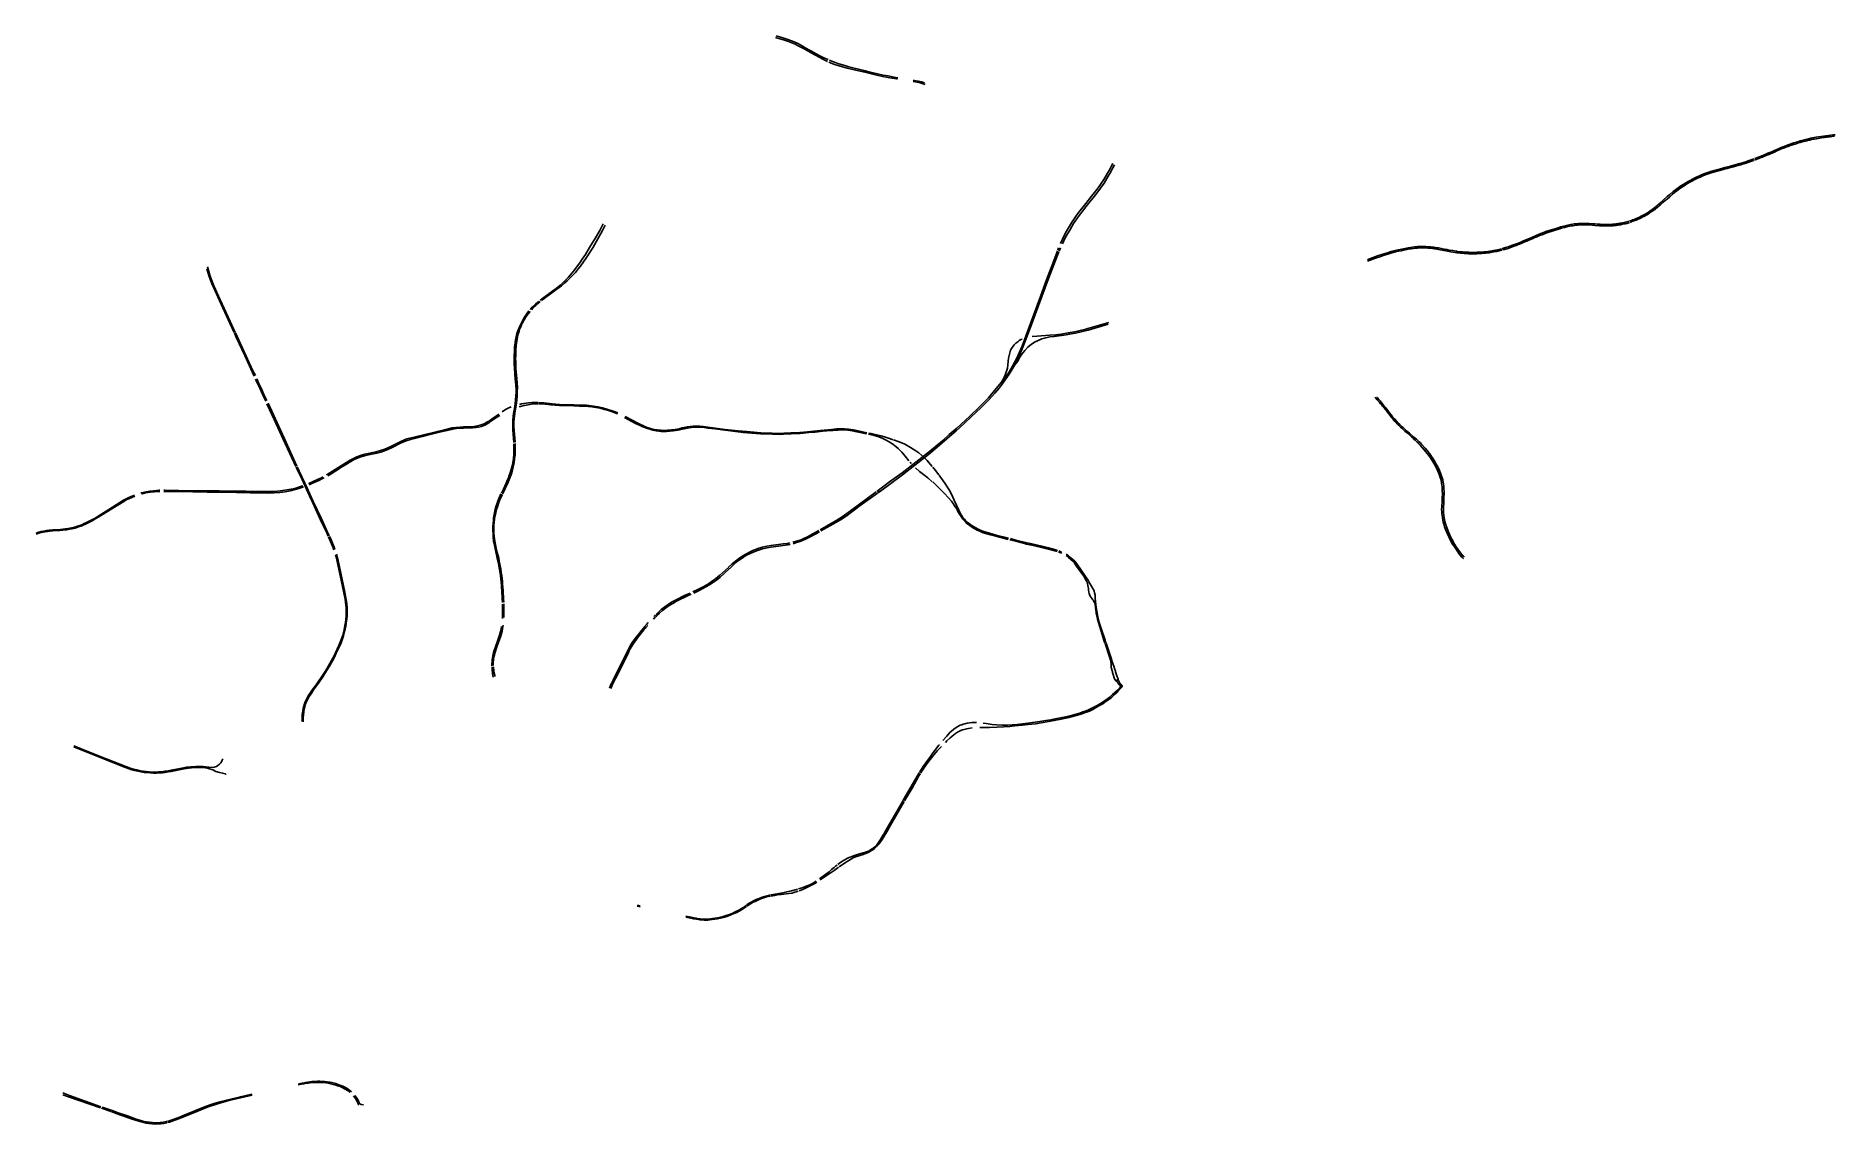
# Model space of a CAD drawing. Header units: inches. Extents: x 25491018 to 25513943, y 6672157 to 6686023.
import ezdxf

# ---------------------------------------------------------------- set-up
doc = ezdxf.new("R2010")
doc.units = ezdxf.units.IN
doc.header["$MEASUREMENT"] = 0

msp = doc.modelspace()

# ---------------------------------------------------------------- linework, layer by layer
for points in [[(25501104, 6685697), (25501078, 6685709), (25501052, 6685721), (25500894, 6685809), (25500805, 6685859), (25500764, 6685881), (25500723, 6685903), (25500692, 6685918), (25500651, 6685936), (25500607, 6685953), (25500545, 6685975), (25500498, 6685988), (25500440, 6686004)], [(25501113, 6685721), (25501066, 6685741), (25501000, 6685774), (25500893, 6685832), (25500811, 6685878), (25500780, 6685895), (25500726, 6685925), (25500680, 6685946), (25500600, 6685977), (25500534, 6686000), (25500450, 6686023)], [(25501995, 6685474), (25501989, 6685475), (25501898, 6685490), (25501803, 6685508), (25501733, 6685523), (25501595, 6685557), (25501465, 6685586), (25501356, 6685613), (25501295, 6685629), (25501251, 6685642), (25501194, 6685661), (25501142, 6685680), (25501120, 6685690)], [(25502000, 6685489), (25501971, 6685494), (25501876, 6685513), (25501812, 6685524), (25501742, 6685539), (25501647, 6685562), (25501568, 6685582), (25501376, 6685631), (25501326, 6685645), (25501280, 6685658), (25501237, 6685673), (25501192, 6685689), (25501145, 6685707), (25501130, 6685713)], [(25502341, 6685425), (25502300, 6685437), (25502262, 6685446), (25502224, 6685453), (25502195, 6685458)], [(25502347, 6685405), (25502272, 6685428), (25502248, 6685433), (25502220, 6685438), (25502196, 6685442)], [(25513937, 6684746), (25513918, 6684744), (25513902, 6684742), (25513881, 6684739), (25513862, 6684737), (25513844, 6684735), (25513825, 6684732), (25513807, 6684730), (25513793, 6684728), (25513772, 6684725), (25513749, 6684721), (25513729, 6684718), (25513706, 6684714), (25513682, 6684709), (25513666, 6684706), (25513644, 6684702), (25513624, 6684697), (25513604, 6684693), (25513584, 6684688), (25513566, 6684683), (25513545, 6684678), (25513523, 6684672), (25513511, 6684669), (25513497, 6684665), (25513479, 6684659), (25513456, 6684653), (25513435, 6684646), (25513416, 6684640), (25513400, 6684635), (25513373, 6684626), (25513354, 6684619), (25513345, 6684616), (25513326, 6684609), (25513301, 6684599), (25513281, 6684591), (25513261, 6684583), (25513238, 6684574), (25513221, 6684566), (25513203, 6684559), (25513170, 6684544), (25513150, 6684535), (25513121, 6684522), (25513099, 6684513), (25513074, 6684502), (25513046, 6684491), (25513017, 6684478), (25512991, 6684468), (25512973, 6684460), (25512958, 6684455), (25512917, 6684439)], [(25513943, 6684765), (25513917, 6684762), (25513891, 6684759), (25513861, 6684755), (25513826, 6684751), (25513800, 6684748), (25513765, 6684742), (25513732, 6684737), (25513704, 6684732), (25513678, 6684727), (25513637, 6684719), (25513607, 6684712), (25513572, 6684704), (25513540, 6684696), (25513501, 6684685), (25513483, 6684680), (25513451, 6684670), (25513419, 6684660), (25513392, 6684651), (25513371, 6684644), (25513347, 6684636), (25513325, 6684628), (25513305, 6684620), (25513283, 6684611), (25513256, 6684600), (25513231, 6684590), (25513211, 6684582), (25513170, 6684564), (25513136, 6684548), (25513089, 6684528), (25513051, 6684512), (25513000, 6684491), (25512967, 6684478), (25512920, 6684460)], [(25504741, 6684397), (25504721, 6684360), (25504693, 6684309), (25504673, 6684273), (25504651, 6684237), (25504625, 6684195), (25504583, 6684132), (25504541, 6684072), (25504506, 6684027), (25504468, 6683980), (25504396, 6683889), (25504308, 6683776), (25504273, 6683729), (25504240, 6683681), (25504214, 6683641), (25504187, 6683597), (25504150, 6683535), (25504122, 6683482), (25504097, 6683433), (25504073, 6683379)], [(25512911, 6684457), (25512838, 6684431), (25512806, 6684420), (25512765, 6684407), (25512729, 6684396), (25512685, 6684383), (25512611, 6684364), (25512539, 6684345), (25512499, 6684335), (25512436, 6684318), (25512401, 6684308), (25512359, 6684295), (25512324, 6684283), (25512285, 6684269), (25512252, 6684256), (25512223, 6684244), (25512185, 6684227), (25512156, 6684213), (25512127, 6684198), (25512098, 6684183), (25512071, 6684167), (25512040, 6684150), (25512015, 6684134), (25511980, 6684112), (25511943, 6684086), (25511910, 6684062), (25511882, 6684041), (25511839, 6684002), (25511806, 6683975), (25511755, 6683930), (25511729, 6683906), (25511700, 6683881), (25511677, 6683861), (25511667, 6683854), (25511658, 6683848), (25511651, 6683843), (25511629, 6683824), (25511583, 6683791)], [(25512908, 6684436), (25512880, 6684426), (25512856, 6684418), (25512833, 6684410), (25512812, 6684404), (25512794, 6684398), (25512780, 6684393), (25512762, 6684388), (25512742, 6684382), (25512708, 6684372), (25512687, 6684366), (25512664, 6684359), (25512649, 6684355), (25512632, 6684351), (25512614, 6684346), (25512595, 6684341), (25512567, 6684334), (25512544, 6684328), (25512531, 6684325), (25512475, 6684310), (25512452, 6684304), (25512398, 6684288), (25512364, 6684278), (25512328, 6684265), (25512302, 6684256), (25512280, 6684248), (25512258, 6684239), (25512240, 6684231), (25512216, 6684221), (25512198, 6684213), (25512173, 6684201), (25512155, 6684192), (25512126, 6684177), (25512108, 6684167), (25512086, 6684155), (25512064, 6684143), (25512054, 6684137), (25512036, 6684125), (25512021, 6684115), (25511980, 6684088), (25511963, 6684076), (25511945, 6684063), (25511928, 6684051), (25511896, 6684026), (25511868, 6684002), (25511837, 6683974), (25511805, 6683945), (25511791, 6683934), (25511779, 6683926), (25511749, 6683899), (25511726, 6683879), (25511713, 6683868), (25511701, 6683858), (25511688, 6683847), (25511677, 6683838), (25511656, 6683821), (25511650, 6683816), (25511623, 6683796), (25511602, 6683781), (25511587, 6683772)], [(25504763, 6684380), (25504742, 6684341), (25504702, 6684269), (25504681, 6684235), (25504631, 6684146), (25504536, 6684019), (25504398, 6683846), (25504353, 6683790), (25504327, 6683756), (25504290, 6683706), (25504259, 6683662), (25504240, 6683632), (25504216, 6683593), (25504191, 6683550), (25504163, 6683502), (25504129, 6683440), (25504098, 6683374)], [(25511583, 6683791), (25511566, 6683779), (25511553, 6683771), (25511533, 6683758), (25511517, 6683749), (25511491, 6683735), (25511472, 6683725), (25511451, 6683715), (25511424, 6683703), (25511402, 6683693), (25511382, 6683685), (25511364, 6683678), (25511349, 6683673), (25511326, 6683666)], [(25511587, 6683772), (25511577, 6683765), (25511559, 6683753), (25511552, 6683748), (25511538, 6683740), (25511523, 6683731), (25511507, 6683723), (25511495, 6683716), (25511481, 6683709), (25511466, 6683702), (25511449, 6683694), (25511434, 6683687), (25511411, 6683677), (25511392, 6683670), (25511381, 6683665), (25511356, 6683657), (25511331, 6683647)], [(25498246, 6683628), (25498201, 6683545), (25498146, 6683449), (25498073, 6683326), (25498019, 6683240), (25497979, 6683178), (25497947, 6683132), (25497907, 6683077), (25497870, 6683029), (25497802, 6682951), (25497760, 6682906), (25497733, 6682879), (25497695, 6682845), (25497646, 6682805), (25497604, 6682773), (25497456, 6682666), (25497441, 6682655)], [(25498271, 6683610), (25498239, 6683544), (25498157, 6683400), (25498112, 6683324), (25498032, 6683199), (25497995, 6683143), (25497957, 6683091), (25497932, 6683058), (25497894, 6683010), (25497828, 6682943), (25497786, 6682903), (25497755, 6682875), (25497714, 6682840), (25497655, 6682795), (25497609, 6682761), (25497475, 6682664), (25497460, 6682652)], [(25511323, 6683644), (25511304, 6683637), (25511291, 6683633), (25511275, 6683630), (25511260, 6683627), (25511239, 6683623), (25511224, 6683620), (25511209, 6683618), (25511189, 6683614), (25511174, 6683612), (25511160, 6683610), (25511149, 6683608), (25511136, 6683607), (25511116, 6683605), (25511095, 6683603), (25511079, 6683603), (25511062, 6683602), (25511046, 6683602), (25511031, 6683602), (25511018, 6683602), (25511003, 6683602), (25510988, 6683603), (25510970, 6683603), (25510955, 6683604), (25510943, 6683605), (25510881, 6683609), (25510849, 6683611), (25510816, 6683614), (25510797, 6683614), (25510774, 6683616), (25510758, 6683616), (25510745, 6683616), (25510727, 6683616), (25510713, 6683616), (25510695, 6683615), (25510681, 6683614), (25510663, 6683613), (25510642, 6683610), (25510622, 6683608), (25510600, 6683605), (25510581, 6683602), (25510562, 6683599), (25510540, 6683594), (25510525, 6683591), (25510496, 6683584), (25510459, 6683574), (25510435, 6683567), (25510407, 6683558), (25510377, 6683549), (25510351, 6683540), (25510327, 6683532), (25510295, 6683522), (25510271, 6683513), (25510249, 6683505), (25510210, 6683490), (25510179, 6683478), (25510144, 6683464), (25510118, 6683453), (25510092, 6683442), (25510063, 6683430), (25510042, 6683421), (25510015, 6683409), (25510001, 6683403), (25509971, 6683390), (25509952, 6683382), (25509924, 6683370), (25509899, 6683360), (25509883, 6683354), (25509864, 6683347), (25509830, 6683334), (25509820, 6683331), (25509798, 6683323), (25509787, 6683319), (25509776, 6683316), (25509730, 6683303), (25509706, 6683296)], [(25511317, 6683663), (25511307, 6683660), (25511291, 6683655), (25511273, 6683651), (25511255, 6683646), (25511236, 6683642), (25511218, 6683638), (25511205, 6683636), (25511193, 6683634), (25511178, 6683631), (25511163, 6683629), (25511148, 6683627), (25511134, 6683626), (25511120, 6683625), (25511106, 6683623), (25511092, 6683622), (25511078, 6683622), (25511063, 6683621), (25511052, 6683621), (25511039, 6683620), (25511018, 6683620), (25511003, 6683621), (25510981, 6683621), (25510951, 6683623), (25510933, 6683624), (25510914, 6683625), (25510881, 6683628), (25510858, 6683630), (25510811, 6683633), (25510792, 6683634), (25510751, 6683634), (25510731, 6683634), (25510694, 6683633), (25510675, 6683632), (25510634, 6683628), (25510619, 6683627), (25510604, 6683625), (25510571, 6683619), (25510539, 6683613), (25510521, 6683609), (25510489, 6683601), (25510467, 6683595), (25510443, 6683589), (25510426, 6683583), (25510375, 6683567), (25510331, 6683553), (25510300, 6683543), (25510260, 6683529), (25510239, 6683522), (25510194, 6683505), (25510135, 6683482), (25510078, 6683456), (25510018, 6683430), (25509965, 6683408), (25509929, 6683393), (25509897, 6683379), (25509835, 6683355), (25509822, 6683351)], [(25504034, 6683285), (25504030, 6683273), (25503987, 6683158), (25503897, 6682915), (25503818, 6682704), (25503660, 6682279), (25503584, 6682071), (25503547, 6681985), (25503519, 6681925), (25503485, 6681860), (25503439, 6681776), (25503413, 6681733), (25503362, 6681658), (25503322, 6681611)], [(25504053, 6683271), (25504004, 6683155), (25503921, 6682933), (25503837, 6682703), (25503680, 6682279), (25503595, 6682057), (25503563, 6681983), (25503538, 6681929), (25503491, 6681831)], [(25504049, 6683324), (25504038, 6683295)], [(25504073, 6683321), (25504057, 6683281)], [(25507984, 6683170), (25508009, 6683181), (25508056, 6683199), (25508102, 6683216), (25508182, 6683243), (25508209, 6683252), (25508252, 6683265), (25508287, 6683275), (25508357, 6683293), (25508445, 6683312), (25508505, 6683323), (25508557, 6683331), (25508583, 6683334), (25508623, 6683338), (25508654, 6683340), (25508675, 6683341), (25508693, 6683341), (25508727, 6683340), (25508767, 6683337), (25508780, 6683336), (25508793, 6683335), (25508809, 6683333), (25508832, 6683330), (25508850, 6683328), (25508869, 6683324), (25508889, 6683321), (25508925, 6683315), (25508963, 6683308), (25508998, 6683301), (25509027, 6683295), (25509075, 6683287), (25509121, 6683280), (25509134, 6683278), (25509179, 6683273), (25509198, 6683271), (25509223, 6683269), (25509275, 6683266), (25509316, 6683265), (25509363, 6683265), (25509381, 6683266), (25509413, 6683267), (25509433, 6683269), (25509469, 6683272), (25509488, 6683274), (25509521, 6683278), (25509543, 6683281), (25509576, 6683286), (25509592, 6683289), (25509617, 6683294), (25509643, 6683299), (25509695, 6683311)], [(25509699, 6683294), (25509678, 6683289), (25509663, 6683285), (25509647, 6683282), (25509632, 6683278), (25509615, 6683275), (25509576, 6683268), (25509549, 6683263), (25509536, 6683261), (25509515, 6683259), (25509494, 6683256), (25509480, 6683254), (25509442, 6683252), (25509421, 6683250), (25509405, 6683249), (25509380, 6683248), (25509348, 6683247), (25509318, 6683247), (25509295, 6683247), (25509274, 6683248), (25509244, 6683249), (25509217, 6683251), (25509191, 6683253), (25509168, 6683255), (25509122, 6683261), (25509102, 6683264), (25509075, 6683268), (25509046, 6683272), (25509007, 6683279), (25508938, 6683293), (25508913, 6683298), (25508868, 6683307), (25508852, 6683310), (25508838, 6683312), (25508815, 6683315), (25508779, 6683319), (25508754, 6683320), (25508734, 6683321), (25508714, 6683322), (25508696, 6683322), (25508669, 6683322), (25508653, 6683322), (25508641, 6683321), (25508623, 6683320), (25508595, 6683318), (25508573, 6683315), (25508547, 6683312), (25508525, 6683309), (25508502, 6683305), (25508483, 6683301), (25508464, 6683298), (25508444, 6683293), (25508415, 6683286), (25508380, 6683279), (25508343, 6683270), (25508312, 6683262), (25508295, 6683258), (25508244, 6683243), (25508198, 6683230), (25508166, 6683218), (25508141, 6683210), (25508086, 6683191), (25507987, 6683152)], [(25509701, 6683313), (25509706, 6683314), (25509731, 6683321), (25509745, 6683326), (25509778, 6683336), (25509790, 6683341), (25509822, 6683351)], [(25493195, 6683056), (25493220, 6682971), (25493241, 6682912), (25493259, 6682867), (25493355, 6682653), (25493489, 6682364), (25493543, 6682243)], [(25493204, 6683079), (25493219, 6683023), (25493234, 6682974), (25493253, 6682916), (25493284, 6682840), (25493366, 6682659), (25493492, 6682383), (25493557, 6682244)], [(25497424, 6682641), (25497411, 6682630), (25497385, 6682607), (25497345, 6682569), (25497317, 6682538)], [(25497444, 6682639), (25497410, 6682611), (25497386, 6682590), (25497370, 6682575), (25497351, 6682555), (25497331, 6682531)], [(25497300, 6682518), (25497278, 6682490), (25497260, 6682465), (25497244, 6682441), (25497225, 6682410), (25497203, 6682368), (25497187, 6682334), (25497175, 6682303), (25497159, 6682264), (25497147, 6682230), (25497136, 6682187), (25497128, 6682151), (25497122, 6682111), (25497117, 6682061), (25497114, 6682002), (25497112, 6681953), (25497111, 6681914), (25497112, 6681886), (25497112, 6681844), (25497116, 6681788)], [(25497315, 6682513), (25497292, 6682486), (25497274, 6682461), (25497256, 6682434), (25497239, 6682404), (25497224, 6682378), (25497211, 6682354), (25497195, 6682317), (25497185, 6682293), (25497174, 6682263), (25497163, 6682223), (25497155, 6682189), (25497149, 6682154), (25497141, 6682111), (25497138, 6682071), (25497134, 6682031), (25497132, 6681994), (25497131, 6681952), (25497129, 6681914), (25497131, 6681868), (25497132, 6681825), (25497133, 6681798), (25497134, 6681784)], [(25504682, 6682349), (25504425, 6682274), (25504353, 6682256), (25504265, 6682236), (25504208, 6682225), (25504144, 6682214), (25503994, 6682195), (25503938, 6682187), (25503885, 6682177), (25503837, 6682163), (25503788, 6682144), (25503744, 6682121), (25503700, 6682091), (25503681, 6682077), (25503658, 6682057), (25503617, 6682015), (25503598, 6681989), (25503574, 6681957), (25503557, 6681929), (25503528, 6681877), (25503491, 6681831)], [(25504688, 6682370), (25504423, 6682293), (25504385, 6682284), (25504341, 6682273), (25504291, 6682261), (25504250, 6682252), (25504173, 6682239), (25504081, 6682224), (25504014, 6682215), (25503932, 6682209), (25503776, 6682198), (25503713, 6682192)], [(25493546, 6682237), (25493569, 6682185), (25493680, 6681950), (25493778, 6681736), (25493797, 6681689)], [(25493559, 6682238), (25493581, 6682192), (25493692, 6681949), (25493783, 6681754), (25493813, 6681694)], [(25503583, 6682161), (25503567, 6682153), (25503546, 6682140), (25503528, 6682127), (25503503, 6682107), (25503483, 6682086), (25503457, 6682052), (25503438, 6682017), (25503426, 6681983), (25503418, 6681953), (25503411, 6681915), (25503402, 6681832), (25503396, 6681791), (25503386, 6681750), (25503374, 6681715), (25503354, 6681671), (25503322, 6681611)], [(25493816, 6681650), (25493850, 6681576), (25493855, 6681567), (25493864, 6681548), (25493869, 6681536), (25493921, 6681421), (25493945, 6681371)], [(25493831, 6681654), (25493868, 6681572), (25493886, 6681534), (25493936, 6681426), (25493959, 6681377)], [(25497116, 6681784), (25497120, 6681718), (25497126, 6681647), (25497129, 6681625), (25497134, 6681564), (25497137, 6681523), (25497138, 6681490), (25497134, 6681433), (25497130, 6681388), (25497123, 6681334), (25497114, 6681274), (25497104, 6681213), (25497096, 6681129), (25497093, 6681053), (25497095, 6681010), (25497099, 6680946), (25497107, 6680843)], [(25497134, 6681780), (25497145, 6681657), (25497149, 6681599), (25497152, 6681542), (25497151, 6681496), (25497148, 6681428), (25497145, 6681389), (25497139, 6681342), (25497123, 6681245), (25497118, 6681212), (25497111, 6681143), (25497108, 6681102), (25497108, 6681048), (25497112, 6680993), (25497116, 6680945), (25497122, 6680846)], [(25503491, 6681831), (25503421, 6681713), (25503370, 6681640), (25503331, 6681584), (25503291, 6681533), (25503238, 6681473), (25503163, 6681390), (25503064, 6681290), (25502930, 6681163), (25502784, 6681027), (25502743, 6680992), (25502597, 6680863), (25502413, 6680708), (25502058, 6680432), (25501778, 6680224), (25501744, 6680200)], [(25503322, 6681611), (25503274, 6681556), (25503154, 6681413), (25503047, 6681302), (25502912, 6681172), (25502751, 6681026), (25502656, 6680943), (25502574, 6680869), (25502404, 6680727), (25502055, 6680455), (25501896, 6680339), (25501731, 6680218)], [(25508092, 6681407), (25508081, 6681418)], [(25508111, 6681412), (25508102, 6681422)], [(25493960, 6681337), (25494027, 6681192), (25494168, 6680884), (25494330, 6680536)], [(25493975, 6681343), (25494044, 6681193), (25494184, 6680889), (25494343, 6680542)], [(25496928, 6681186), (25496901, 6681171), (25496850, 6681137), (25496813, 6681112), (25496775, 6681086), (25496738, 6681065), (25496696, 6681048), (25496656, 6681037), (25496625, 6681032), (25496579, 6681028), (25496465, 6681027), (25496412, 6681025), (25496376, 6681022), (25496331, 6681013), (25496256, 6680996), (25496177, 6680977), (25495841, 6680893), (25495792, 6680881), (25495749, 6680866), (25495713, 6680854), (25495663, 6680833), (25495555, 6680779), (25495502, 6680755), (25495458, 6680736), (25495411, 6680720), (25495363, 6680706), (25495255, 6680683), (25495203, 6680672), (25495159, 6680660), (25495115, 6680643), (25495071, 6680624), (25495031, 6680601), (25494955, 6680555), (25494883, 6680509)], [(25496917, 6681203), (25496883, 6681178), (25496834, 6681146), (25496796, 6681119), (25496765, 6681101), (25496728, 6681081), (25496680, 6681063), (25496643, 6681053), (25496602, 6681048), (25496467, 6681041), (25496422, 6681039), (25496370, 6681035), (25496322, 6681028), (25496222, 6681003), (25495837, 6680909), (25495745, 6680887), (25495722, 6680879), (25495658, 6680852), (25495550, 6680797), (25495493, 6680771), (25495451, 6680754), (25495410, 6680740), (25495354, 6680724), (25495209, 6680693), (25495166, 6680681), (25495108, 6680659), (25495065, 6680640), (25495022, 6680616), (25494932, 6680562)], [(25497073, 6681297), (25497045, 6681286), (25497001, 6681263), (25496957, 6681234)], [(25497420, 6681334), (25497406, 6681335), (25497353, 6681333), (25497310, 6681327), (25497240, 6681315), (25497174, 6681298)], [(25497414, 6681350), (25497376, 6681350), (25497339, 6681351), (25497294, 6681347), (25497205, 6681333), (25497178, 6681328)], [(25497872, 6681322), (25497691, 6681325), (25497597, 6681333), (25497489, 6681346), (25497461, 6681349), (25497422, 6681350)], [(25497872, 6681308), (25497689, 6681312), (25497579, 6681322), (25497505, 6681329), (25497450, 6681334), (25497428, 6681334)], [(25498434, 6681219), (25498385, 6681239), (25498293, 6681269), (25498235, 6681285), (25498178, 6681297), (25498094, 6681309), (25498033, 6681316), (25497872, 6681322)], [(25498428, 6681206), (25498414, 6681212), (25498365, 6681232), (25498314, 6681249), (25498263, 6681264), (25498206, 6681278), (25498154, 6681288), (25498100, 6681296), (25498053, 6681300), (25497945, 6681306), (25497872, 6681308)], [(25508109, 6681387), (25508092, 6681407)], [(25508708, 6680750), (25508658, 6680808), (25508640, 6680827), (25508631, 6680836), (25508620, 6680846), (25508591, 6680874), (25508581, 6680882), (25508577, 6680886), (25508568, 6680896), (25508546, 6680916), (25508528, 6680932), (25508506, 6680951), (25508489, 6680965), (25508477, 6680975), (25508463, 6680987), (25508450, 6680998), (25508435, 6681011), (25508421, 6681024), (25508408, 6681037), (25508400, 6681044), (25508385, 6681060), (25508370, 6681075), (25508357, 6681088), (25508331, 6681116), (25508318, 6681131), (25508303, 6681148), (25508288, 6681164), (25508274, 6681185), (25508252, 6681213), (25508241, 6681228), (25508228, 6681245), (25508213, 6681264), (25508193, 6681289), (25508178, 6681307), (25508168, 6681319), (25508153, 6681335), (25508143, 6681346), (25508109, 6681387)], [(25508129, 6681391), (25508111, 6681412)], [(25508721, 6680770), (25508674, 6680821), (25508659, 6680837), (25508645, 6680851), (25508633, 6680863), (25508608, 6680886), (25508578, 6680912), (25508522, 6680960), (25508498, 6680979), (25508455, 6681018), (25508440, 6681032), (25508427, 6681044), (25508414, 6681055), (25508397, 6681071), (25508374, 6681094), (25508354, 6681115), (25508330, 6681142), (25508306, 6681170), (25508285, 6681195), (25508263, 6681225), (25508245, 6681248), (25508226, 6681272), (25508209, 6681294), (25508198, 6681307), (25508167, 6681345), (25508145, 6681372), (25508129, 6681391)], [(25501602, 6680954), (25501478, 6680980), (25501418, 6680991), (25501363, 6680999), (25501320, 6681002), (25501238, 6681001), (25501173, 6680997), (25501148, 6680995), (25501043, 6680986), (25500949, 6680976), (25500868, 6680968), (25500755, 6680958), (25500642, 6680952), (25500542, 6680947), (25500489, 6680946), (25500403, 6680947), (25500252, 6680953), (25500140, 6680960), (25500028, 6680970), (25499967, 6680977), (25499799, 6680998), (25499667, 6681015), (25499580, 6681026), (25499532, 6681032), (25499475, 6681036), (25499449, 6681037), (25499404, 6681036), (25499372, 6681034), (25499340, 6681029), (25499299, 6681021), (25499235, 6681007), (25499200, 6681000), (25499139, 6680991), (25499096, 6680985), (25499053, 6680983), (25498984, 6680984), (25498920, 6680992), (25498880, 6681000), (25498839, 6681011), (25498796, 6681025), (25498753, 6681042), (25498708, 6681062), (25498659, 6681086), (25498519, 6681162)], [(25501605, 6680967), (25501494, 6680991), (25501435, 6681003), (25501371, 6681013), (25501322, 6681015), (25501273, 6681016), (25501220, 6681015), (25501154, 6681010), (25501014, 6680996), (25500928, 6680986), (25500891, 6680983), (25500848, 6680979), (25500753, 6680971), (25500637, 6680964), (25500547, 6680960), (25500496, 6680959), (25500401, 6680960), (25500254, 6680966), (25500075, 6680981), (25499967, 6680989), (25499797, 6681010), (25499581, 6681039), (25499518, 6681047), (25499477, 6681050), (25499431, 6681051), (25499393, 6681050), (25499356, 6681047), (25499316, 6681042), (25499279, 6681034), (25499251, 6681028), (25499212, 6681018), (25499162, 6681008), (25499115, 6681002), (25499067, 6680998), (25499025, 6680996), (25498985, 6680998), (25498933, 6681003), (25498891, 6681010), (25498847, 6681021), (25498808, 6681034), (25498766, 6681049), (25498694, 6681084), (25498526, 6681175)], [(25501938, 6680878), (25501908, 6680889), (25501829, 6680914), (25501785, 6680926), (25501659, 6680956), (25501630, 6680962)], [(25497107, 6680826), (25497109, 6680798), (25497108, 6680750), (25497106, 6680698), (25497101, 6680638), (25497095, 6680585), (25497082, 6680528), (25497070, 6680484), (25497061, 6680456), (25497049, 6680420), (25497039, 6680393)], [(25497123, 6680830), (25497124, 6680796), (25497124, 6680730), (25497122, 6680688), (25497117, 6680634), (25497110, 6680587), (25497107, 6680566), (25497100, 6680531), (25497091, 6680496), (25497081, 6680457), (25497066, 6680413), (25497049, 6680370)], [(25502141, 6680610), (25502095, 6680666), (25502050, 6680721), (25502005, 6680765), (25501980, 6680788), (25501936, 6680820), (25501891, 6680851), (25501845, 6680877), (25501808, 6680893), (25501757, 6680914), (25501715, 6680927), (25501669, 6680939), (25501627, 6680949)], [(25502438, 6680536), (25502392, 6680593), (25502375, 6680612), (25502307, 6680678), (25502266, 6680711), (25502230, 6680738), (25502162, 6680780), (25502091, 6680819), (25502018, 6680851), (25501944, 6680876)], [(25509207, 6679360), (25509188, 6679382), (25509163, 6679412), (25509151, 6679427), (25509126, 6679462), (25509101, 6679498), (25509093, 6679511), (25509080, 6679531), (25509069, 6679547), (25509044, 6679594), (25509025, 6679630), (25508999, 6679687), (25508984, 6679724), (25508968, 6679768), (25508958, 6679802), (25508950, 6679831), (25508947, 6679848), (25508940, 6679888), (25508936, 6679913), (25508934, 6679942), (25508932, 6679962), (25508930, 6679980), (25508930, 6679999), (25508932, 6680013), (25508932, 6680041), (25508935, 6680083), (25508938, 6680141), (25508940, 6680184), (25508939, 6680229), (25508935, 6680283), (25508930, 6680315), (25508927, 6680333), (25508923, 6680355), (25508918, 6680374), (25508911, 6680395), (25508909, 6680407), (25508897, 6680440), (25508883, 6680477), (25508866, 6680514), (25508851, 6680541), (25508830, 6680579), (25508800, 6680626), (25508787, 6680646), (25508766, 6680675), (25508725, 6680729), (25508708, 6680750)], [(25508721, 6680770), (25508745, 6680741), (25508761, 6680720), (25508784, 6680688), (25508803, 6680662), (25508821, 6680635), (25508835, 6680614), (25508862, 6680566), (25508880, 6680534), (25508890, 6680514), (25508904, 6680484), (25508908, 6680473), (25508917, 6680452), (25508929, 6680415), (25508933, 6680403), (25508944, 6680368), (25508946, 6680356), (25508953, 6680315), (25508957, 6680280), (25508960, 6680246), (25508961, 6680223), (25508961, 6680183), (25508960, 6680148), (25508957, 6680082), (25508954, 6680008), (25508955, 6679999), (25508956, 6679968), (25508955, 6679952), (25508958, 6679916), (25508962, 6679883), (25508971, 6679837), (25508982, 6679795), (25509000, 6679745), (25509022, 6679690), (25509049, 6679631), (25509071, 6679590), (25509083, 6679568), (25509108, 6679527), (25509138, 6679483), (25509163, 6679448), (25509188, 6679415), (25509217, 6679383)], [(25494335, 6680527), (25494360, 6680473), (25494409, 6680369), (25494504, 6680162), (25494541, 6680081), (25494641, 6679867), (25494723, 6679689), (25494741, 6679647)], [(25494348, 6680533), (25494372, 6680478), (25494476, 6680253), (25494507, 6680184), (25494552, 6680089), (25494654, 6679869), (25494722, 6679718), (25494753, 6679653)], [(25494932, 6680562), (25494729, 6680434), (25494721, 6680430)], [(25494884, 6680510), (25494779, 6680442), (25494738, 6680419)], [(25502171, 6680576), (25502158, 6680591)], [(25502440, 6680343), (25502382, 6680391), (25502326, 6680434), (25502276, 6680472), (25502226, 6680519)], [(25502523, 6680431), (25502480, 6680487), (25502445, 6680528)], [(25494425, 6680277), (25494366, 6680256), (25494337, 6680248), (25494256, 6680226), (25494194, 6680214), (25494127, 6680205), (25494054, 6680200), (25493976, 6680197), (25493858, 6680199), (25493747, 6680202)], [(25494418, 6680292), (25494402, 6680286), (25494330, 6680262), (25494294, 6680253), (25494214, 6680237), (25494164, 6680229), (25494095, 6680221), (25494045, 6680218)], [(25494673, 6680404), (25494655, 6680394), (25494604, 6680372), (25494495, 6680321), (25494491, 6680319)], [(25494690, 6680393), (25494670, 6680382), (25494624, 6680359), (25494534, 6680320), (25494498, 6680304)], [(25497039, 6680393), (25497035, 6680383), (25497023, 6680358), (25497009, 6680323), (25496974, 6680249), (25496948, 6680197)], [(25497049, 6680370), (25497025, 6680315), (25496996, 6680254), (25496968, 6680194), (25496965, 6680187)], [(25503010, 6679726), (25502989, 6679737), (25502966, 6679751), (25502940, 6679768), (25502917, 6679784), (25502877, 6679816), (25502862, 6679831), (25502842, 6679852), (25502826, 6679871), (25502814, 6679888), (25502798, 6679910), (25502786, 6679931), (25502767, 6679964), (25502751, 6679995), (25502732, 6680023), (25502706, 6680064), (25502683, 6680093), (25502643, 6680141), (25502597, 6680191), (25502546, 6680243), (25502484, 6680302), (25502454, 6680331), (25502445, 6680338)], [(25503017, 6679740), (25502993, 6679753), (25502964, 6679770), (25502936, 6679788), (25502909, 6679808), (25502885, 6679827), (25502864, 6679848), (25502848, 6679866), (25502830, 6679888), (25502817, 6679907), (25502799, 6679935), (25502776, 6679978), (25502748, 6680042), (25502720, 6680109), (25502703, 6680147), (25502689, 6680175), (25502654, 6680238), (25502601, 6680323), (25502535, 6680415), (25502526, 6680427)], [(25492271, 6680170), (25492242, 6680159), (25492209, 6680144), (25492169, 6680125), (25492125, 6680101), (25492085, 6680079), (25491945, 6679990), (25491812, 6679905), (25491771, 6679880), (25491722, 6679852), (25491670, 6679826), (25491631, 6679808), (25491600, 6679794), (25491576, 6679785), (25491548, 6679775), (25491511, 6679765), (25491471, 6679754), (25491429, 6679746), (25491391, 6679740), (25491328, 6679735), (25491231, 6679729), (25491187, 6679725), (25491153, 6679720), (25491115, 6679714), (25491082, 6679707), (25491053, 6679699), (25491018, 6679688)], [(25492279, 6680159), (25492249, 6680147), (25492202, 6680126), (25492176, 6680114), (25492136, 6680091), (25492083, 6680058), (25491986, 6679999), (25491819, 6679894), (25491781, 6679872), (25491735, 6679846), (25491693, 6679823), (25491656, 6679805), (25491601, 6679781), (25491561, 6679766), (25491515, 6679751), (25491475, 6679742), (25491444, 6679736), (25491409, 6679730), (25491360, 6679725), (25491321, 6679722), (25491231, 6679716), (25491194, 6679713), (25491166, 6679710), (25491136, 6679705), (25491109, 6679700), (25491083, 6679694), (25491053, 6679685), (25491019, 6679675)], [(25492594, 6680233), (25492586, 6680233), (25492516, 6680228), (25492470, 6680222), (25492402, 6680210), (25492361, 6680200), (25492355, 6680198)], [(25492594, 6680216), (25492565, 6680216), (25492528, 6680214), (25492475, 6680208), (25492415, 6680199), (25492371, 6680188), (25492365, 6680186)], [(25493697, 6680220), (25493572, 6680222), (25493351, 6680225), (25493201, 6680227), (25492835, 6680232), (25492661, 6680235), (25492648, 6680235)], [(25493747, 6680202), (25493711, 6680203), (25493573, 6680205), (25493356, 6680209), (25493201, 6680211), (25492832, 6680219), (25492680, 6680219), (25492648, 6680218)], [(25494045, 6680218), (25493998, 6680216), (25493775, 6680219), (25493697, 6680220)], [(25496943, 6680186), (25496921, 6680136), (25496905, 6680096), (25496895, 6680069), (25496882, 6680034), (25496870, 6679993), (25496861, 6679947), (25496853, 6679902), (25496850, 6679881), (25496846, 6679853), (25496842, 6679810), (25496839, 6679771), (25496841, 6679715), (25496842, 6679683), (25496844, 6679640), (25496850, 6679586), (25496855, 6679555), (25496863, 6679514), (25496874, 6679470), (25496895, 6679370), (25496904, 6679331), (25496912, 6679294), (25496924, 6679222), (25496927, 6679201), (25496935, 6679147), (25496941, 6679100), (25496944, 6679066)], [(25496961, 6680179), (25496937, 6680130), (25496925, 6680103), (25496912, 6680067), (25496897, 6680023), (25496886, 6679989), (25496882, 6679973), (25496876, 6679944), (25496867, 6679900), (25496862, 6679867), (25496857, 6679823), (25496854, 6679788), (25496853, 6679751), (25496853, 6679714), (25496854, 6679684), (25496862, 6679609), (25496870, 6679562), (25496878, 6679519), (25496888, 6679469), (25496914, 6679367), (25496920, 6679330), (25496940, 6679233), (25496947, 6679186), (25496953, 6679146), (25496957, 6679108), (25496961, 6679070)], [(25501726, 6680214), (25501511, 6680056), (25501349, 6679937), (25501290, 6679896), (25501221, 6679851), (25501011, 6679731)], [(25501740, 6680196), (25501522, 6680038), (25501357, 6679918), (25501290, 6679871), (25501238, 6679839), (25501172, 6679801), (25501020, 6679715)], [(25494745, 6679638), (25494783, 6679552), (25494805, 6679500), (25494814, 6679473)], [(25494758, 6679644), (25494769, 6679621), (25494796, 6679560), (25494816, 6679508), (25494826, 6679478)], [(25500994, 6679721), (25500878, 6679657), (25500848, 6679641), (25500802, 6679619), (25500767, 6679604), (25500728, 6679591), (25500661, 6679572)], [(25501003, 6679705), (25500883, 6679639), (25500834, 6679614), (25500786, 6679593), (25500752, 6679580), (25500710, 6679566), (25500674, 6679555), (25500666, 6679553)], [(25503010, 6679726), (25503017, 6679740)], [(25503407, 6679608), (25503248, 6679648), (25503181, 6679665), (25503133, 6679679), (25503087, 6679693), (25503052, 6679706), (25503010, 6679726)], [(25503410, 6679623), (25503253, 6679663), (25503169, 6679685), (25503096, 6679707), (25503050, 6679724), (25503017, 6679740)], [(25503616, 6679554), (25503503, 6679583), (25503427, 6679603)], [(25503645, 6679565), (25503506, 6679599), (25503436, 6679617)], [(25494846, 6679418), (25494850, 6679409), (25494855, 6679386), (25494867, 6679337), (25494919, 6679096), (25494953, 6678936), (25494959, 6678907), (25494974, 6678817), (25494979, 6678778), (25494982, 6678743), (25494984, 6678698), (25494983, 6678638), (25494979, 6678589), (25494972, 6678539), (25494966, 6678497), (25494959, 6678462), (25494947, 6678421), (25494935, 6678380), (25494915, 6678316), (25494905, 6678291), (25494892, 6678261), (25494845, 6678159), (25494816, 6678099), (25494757, 6677992), (25494721, 6677931), (25494672, 6677856), (25494617, 6677774), (25494556, 6677690), (25494523, 6677641), (25494500, 6677605), (25494488, 6677585), (25494473, 6677555), (25494462, 6677532), (25494452, 6677508), (25494443, 6677475), (25494436, 6677449), (25494429, 6677412), (25494427, 6677370), (25494424, 6677335), (25494422, 6677281)], [(25494833, 6679412), (25494843, 6679384), (25494853, 6679346), (25494908, 6679089), (25494941, 6678927), (25494956, 6678844), (25494962, 6678809), (25494967, 6678770), (25494969, 6678741), (25494970, 6678707), (25494971, 6678666), (25494969, 6678626), (25494966, 6678594), (25494960, 6678539), (25494955, 6678511), (25494944, 6678455), (25494935, 6678420), (25494926, 6678388), (25494909, 6678339), (25494894, 6678296), (25494876, 6678254), (25494833, 6678160), (25494800, 6678095), (25494746, 6677996), (25494710, 6677938), (25494659, 6677859), (25494604, 6677779), (25494574, 6677739)], [(25500624, 6679563), (25500593, 6679557), (25500538, 6679549), (25500386, 6679531), (25500329, 6679520), (25500277, 6679508), (25500230, 6679495), (25500179, 6679476), (25500161, 6679469), (25500145, 6679463), (25500119, 6679450), (25500056, 6679416), (25500013, 6679390), (25499974, 6679362), (25499933, 6679331), (25499885, 6679290), (25499844, 6679252)], [(25500629, 6679544), (25500603, 6679539), (25500539, 6679530), (25500386, 6679510), (25500335, 6679502), (25500277, 6679487), (25500213, 6679466), (25500147, 6679439), (25500110, 6679423), (25500074, 6679405), (25500034, 6679380), (25499991, 6679351), (25499955, 6679324), (25499911, 6679287), (25499858, 6679238)], [(25503628, 6679551), (25503616, 6679554)], [(25503645, 6679565), (25503632, 6679561), (25503628, 6679551)], [(25503641, 6679548), (25503628, 6679551)], [(25504031, 6679452), (25503881, 6679492), (25503745, 6679525), (25503641, 6679548)], [(25503919, 6679498), (25503851, 6679516), (25503690, 6679554), (25503645, 6679565)], [(25504036, 6679466), (25503983, 6679482), (25503919, 6679498)], [(25504089, 6679430), (25504066, 6679440), (25504049, 6679446)], [(25504088, 6679447), (25504071, 6679454), (25504054, 6679460)], [(25504255, 6679328), (25504206, 6679374), (25504190, 6679387), (25504175, 6679399), (25504157, 6679411), (25504145, 6679418)], [(25504410, 6679061), (25504407, 6679069), (25504397, 6679089), (25504369, 6679137), (25504313, 6679219), (25504279, 6679267), (25504262, 6679293), (25504246, 6679312), (25504230, 6679330), (25504207, 6679352), (25504177, 6679378), (25504159, 6679394), (25504146, 6679401)], [(25499841, 6679249), (25499734, 6679152), (25499678, 6679106), (25499639, 6679078), (25499603, 6679053), (25499566, 6679030), (25499513, 6679000), (25499460, 6678973), (25499390, 6678941)], [(25499855, 6679236), (25499786, 6679171), (25499738, 6679128), (25499689, 6679090), (25499652, 6679064), (25499606, 6679032), (25499562, 6679006), (25499517, 6678980), (25499469, 6678955), (25499401, 6678924)], [(25504433, 6679071), (25504429, 6679078), (25504385, 6679146), (25504327, 6679227), (25504280, 6679295), (25504255, 6679328)], [(25496945, 6679062), (25496949, 6679018), (25496955, 6678931), (25496957, 6678873), (25496959, 6678848), (25496961, 6678804)], [(25496962, 6679066), (25496964, 6679043), (25496971, 6678956), (25496977, 6678847), (25496978, 6678808)], [(25499366, 6678908), (25499321, 6678887), (25499180, 6678819), (25499133, 6678792), (25499088, 6678765), (25499040, 6678730), (25499001, 6678701), (25498964, 6678668), (25498930, 6678636), (25498915, 6678621)], [(25499355, 6678924), (25499290, 6678895), (25499166, 6678834), (25499117, 6678807), (25499073, 6678779), (25499033, 6678750), (25498986, 6678713), (25498953, 6678686), (25498923, 6678656), (25498919, 6678653)], [(25504639, 6678283), (25504625, 6678325), (25504590, 6678439), (25504556, 6678548), (25504546, 6678589), (25504539, 6678621), (25504529, 6678669), (25504522, 6678710), (25504513, 6678775), (25504509, 6678793), (25504505, 6678805), (25504499, 6678817), (25504493, 6678827), (25504487, 6678837), (25504477, 6678850), (25504451, 6678885), (25504443, 6678904), (25504439, 6678917), (25504434, 6678937), (25504430, 6678960), (25504429, 6678982), (25504426, 6679000), (25504422, 6679022), (25504416, 6679046), (25504412, 6679057)], [(25504653, 6678288), (25504641, 6678325), (25504590, 6678474), (25504568, 6678550), (25504558, 6678585), (25504550, 6678622), (25504541, 6678672), (25504541, 6678672), (25504533, 6678716), (25504525, 6678774), (25504519, 6678824), (25504517, 6678856), (25504514, 6678896), (25504508, 6678926), (25504502, 6678946), (25504495, 6678969), (25504487, 6678983), (25504436, 6679067)], [(25496962, 6678782), (25496963, 6678762), (25496963, 6678663), (25496962, 6678613), (25496961, 6678598)], [(25496978, 6678786), (25496979, 6678773), (25496980, 6678640), (25496979, 6678613)], [(25496950, 6678499), (25496945, 6678466), (25496937, 6678432), (25496923, 6678386), (25496898, 6678312), (25496850, 6678167), (25496839, 6678123), (25496834, 6678098), (25496831, 6678073), (25496829, 6678047), (25496828, 6678024), (25496828, 6677998)], [(25496970, 6678516), (25496967, 6678497), (25496957, 6678436), (25496940, 6678377), (25496912, 6678297), (25496891, 6678238), (25496869, 6678171), (25496856, 6678123), (25496850, 6678095), (25496847, 6678069), (25496845, 6678041), (25496845, 6677999)], [(25498779, 6678501), (25498738, 6678450), (25498708, 6678412), (25498667, 6678362), (25498640, 6678327), (25498617, 6678293), (25498583, 6678233), (25498557, 6678182), (25498527, 6678124), (25498372, 6677815), (25498358, 6677787), (25498350, 6677770), (25498348, 6677765)], [(25498794, 6678489), (25498789, 6678482), (25498762, 6678455), (25498682, 6678352), (25498656, 6678314), (25498632, 6678280), (25498611, 6678247), (25498583, 6678199), (25498560, 6678147), (25498514, 6678053), (25498496, 6678016), (25498401, 6677836), (25498389, 6677815), (25498364, 6677758)], [(25498818, 6678548), (25498798, 6678525), (25498781, 6678504)], [(25498814, 6678512), (25498797, 6678492)], [(25498911, 6678617), (25498896, 6678603), (25498887, 6678592)], [(25498914, 6678648), (25498892, 6678626)], [(25504730, 6677931), (25504722, 6677961), (25504720, 6677977), (25504719, 6678023), (25504715, 6678050), (25504710, 6678070), (25504700, 6678099), (25504641, 6678279)], [(25504765, 6677951), (25504751, 6677994), (25504732, 6678048), (25504717, 6678094), (25504654, 6678284)], [(25496829, 6677985), (25496831, 6677947), (25496834, 6677904), (25496840, 6677873), (25496843, 6677852)], [(25496845, 6677985), (25496846, 6677974), (25496851, 6677935), (25496857, 6677901), (25496864, 6677873)], [(25496864, 6677873), (25496867, 6677860)], [(25498348, 6677765), (25498326, 6677713)], [(25498364, 6677758), (25498362, 6677753), (25498351, 6677724), (25498343, 6677706)], [(25504734, 6677922), (25504730, 6677931)], [(25504738, 6677910), (25504734, 6677922)], [(25504742, 6677898), (25504738, 6677910)], [(25504779, 6677806), (25504763, 6677831), (25504742, 6677898)], [(25504771, 6677941), (25504765, 6677951)], [(25504774, 6677930), (25504771, 6677941)], [(25504775, 6677918), (25504774, 6677930)], [(25504810, 6677819), (25504807, 6677832), (25504797, 6677856), (25504775, 6677918)], [(25504810, 6677819), (25504801, 6677818), (25504779, 6677806)], [(25504785, 6677797), (25504779, 6677806)], [(25504810, 6677819), (25504802, 6677811), (25504785, 6677797)], [(25504844, 6677734), (25504806, 6677779), (25504785, 6677797)], [(25504855, 6677747), (25504842, 6677761), (25504830, 6677776), (25504810, 6677819)], [(25504855, 6677747), (25504844, 6677734)], [(25504851, 6677720), (25504855, 6677747)], [(25504855, 6677747), (25504862, 6677731)], [(25494574, 6677739), (25494542, 6677695), (25494507, 6677644), (25494488, 6677614), (25494475, 6677590), (25494460, 6677561), (25494449, 6677537), (25494439, 6677511), (25494430, 6677482), (25494423, 6677454), (25494417, 6677421), (25494412, 6677397), (25494410, 6677377), (25494409, 6677350), (25494408, 6677300), (25494407, 6677285)], [(25504844, 6677734), (25504798, 6677686), (25504766, 6677655), (25504737, 6677629), (25504693, 6677593), (25504668, 6677573), (25504623, 6677541), (25504582, 6677516), (25504539, 6677491), (25504474, 6677456), (25504430, 6677437), (25504387, 6677419), (25504359, 6677408), (25504319, 6677394), (25504274, 6677381), (25504225, 6677367), (25504143, 6677348), (25504072, 6677332), (25504005, 6677319), (25503950, 6677309), (25503885, 6677298), (25503812, 6677287), (25503659, 6677265), (25503588, 6677256), (25503520, 6677250), (25503457, 6677245), (25503399, 6677241), (25503344, 6677240), (25503325, 6677240), (25503259, 6677243), (25503204, 6677249), (25503126, 6677261), (25503088, 6677266)], [(25504851, 6677720), (25504813, 6677682), (25504786, 6677654), (25504763, 6677631), (25504726, 6677599), (25504700, 6677577), (25504662, 6677549), (25504638, 6677532), (25504611, 6677514), (25504570, 6677489), (25504542, 6677473), (25504487, 6677441), (25504441, 6677420), (25504403, 6677404), (25504368, 6677392), (25504331, 6677379), (25504288, 6677366), (25504227, 6677351), (25504180, 6677339)], [(25504844, 6677734), (25504851, 6677720)], [(25504844, 6677734), (25504862, 6677731)], [(25504862, 6677731), (25504851, 6677720)], [(25504180, 6677339), (25504162, 6677335), (25504082, 6677318), (25504015, 6677304), (25503945, 6677291), (25503854, 6677275), (25503756, 6677259), (25503662, 6677248), (25503588, 6677239), (25503492, 6677230), (25503428, 6677224), (25503350, 6677218), (25503268, 6677216), (25503170, 6677212), (25503081, 6677210), (25503044, 6677209)], [(25503001, 6677273), (25502995, 6677273), (25502944, 6677272), (25502886, 6677265), (25502855, 6677259), (25502835, 6677253), (25502815, 6677246), (25502795, 6677238), (25502756, 6677218), (25502715, 6677191), (25502684, 6677164), (25502664, 6677146), (25502623, 6677100), (25502575, 6677044)], [(25502947, 6677205), (25502902, 6677198), (25502878, 6677194), (25502847, 6677186), (25502826, 6677181), (25502812, 6677175), (25502786, 6677164), (25502762, 6677151), (25502735, 6677133), (25502692, 6677100), (25502663, 6677074), (25502626, 6677039), (25502607, 6677020)], [(25492602, 6676646), (25492578, 6676644), (25492532, 6676643), (25492498, 6676643), (25492458, 6676645), (25492422, 6676649), (25492385, 6676654), (25492344, 6676660), (25492304, 6676669), (25492264, 6676679), (25492255, 6676681), (25492216, 6676693), (25492163, 6676712), (25491837, 6676841), (25491593, 6676940), (25491499, 6676978)], [(25492603, 6676632), (25492593, 6676631), (25492554, 6676629), (25492515, 6676629), (25492472, 6676631), (25492427, 6676635), (25492397, 6676639), (25492358, 6676645), (25492317, 6676653), (25492271, 6676663), (25492237, 6676673), (25492207, 6676682), (25492160, 6676699), (25491825, 6676832), (25491593, 6676926), (25491500, 6676963)], [(25502497, 6676953), (25502467, 6676912), (25502438, 6676873), (25502416, 6676842), (25502357, 6676758), (25502331, 6676724), (25502294, 6676666), (25502277, 6676639)], [(25502557, 6676970), (25502508, 6676917), (25502460, 6676861), (25502428, 6676822), (25502383, 6676764), (25502323, 6676680), (25502308, 6676656), (25502292, 6676631)], [(25502530, 6676991), (25502520, 6676979), (25502497, 6676953)], [(25493391, 6676793), (25493386, 6676783), (25493372, 6676760), (25493355, 6676744), (25493333, 6676726), (25493316, 6676715), (25493289, 6676705), (25493261, 6676702), (25493219, 6676706), (25493182, 6676710), (25493150, 6676713), (25493098, 6676715), (25493054, 6676714), (25492993, 6676710), (25492960, 6676707), (25492937, 6676704), (25492857, 6676689), (25492741, 6676666), (25492701, 6676658), (25492658, 6676652), (25492613, 6676646), (25492606, 6676646)], [(25493431, 6676619), (25493430, 6676620), (25493413, 6676624), (25493396, 6676630), (25493358, 6676635), (25493311, 6676650), (25493270, 6676670), (25493218, 6676689), (25493197, 6676694), (25493172, 6676698), (25493129, 6676700), (25493092, 6676701), (25493050, 6676701), (25493000, 6676698), (25492960, 6676694), (25492904, 6676685), (25492739, 6676651), (25492701, 6676644), (25492664, 6676639), (25492631, 6676634), (25492607, 6676632)], [(25493399, 6676812), (25493391, 6676793)], [(25493442, 6676612), (25493431, 6676619)], [(25502274, 6676634), (25502247, 6676590), (25502157, 6676436), (25502070, 6676283)], [(25502289, 6676626), (25502269, 6676593), (25502181, 6676439), (25502086, 6676274)], [(25502067, 6676278), (25501989, 6676142), (25501900, 6675989), (25501841, 6675887), (25501820, 6675851), (25501815, 6675842), (25501779, 6675781), (25501763, 6675757), (25501745, 6675732), (25501733, 6675716), (25501722, 6675704), (25501708, 6675690), (25501688, 6675673), (25501675, 6675664), (25501654, 6675651), (25501635, 6675640), (25501612, 6675630), (25501590, 6675621), (25501576, 6675616), (25501501, 6675595), (25501448, 6675579), (25501391, 6675560), (25501358, 6675545), (25501315, 6675520), (25501288, 6675504), (25501256, 6675481), (25501234, 6675464)], [(25502082, 6676269), (25501988, 6676106), (25501908, 6675967)], [(25501908, 6675967), (25501859, 6675880), (25501828, 6675825), (25501799, 6675781), (25501778, 6675753), (25501757, 6675725), (25501742, 6675709), (25501729, 6675695), (25501716, 6675683), (25501697, 6675666), (25501680, 6675653), (25501664, 6675642), (25501640, 6675627), (25501614, 6675614), (25501588, 6675604), (25501560, 6675593), (25501462, 6675561), (25501433, 6675549), (25501410, 6675536), (25501376, 6675516), (25501322, 6675480), (25501254, 6675435)], [(25501226, 6675458), (25501212, 6675447), (25501189, 6675428), (25501157, 6675399), (25501124, 6675372), (25501084, 6675341), (25501004, 6675281)], [(25500958, 6675251), (25500938, 6675238), (25500911, 6675222), (25500878, 6675206), (25500846, 6675191), (25500813, 6675178), (25500781, 6675167), (25500734, 6675153)], [(25500950, 6675228), (25500926, 6675215), (25500866, 6675184), (25500806, 6675155), (25500769, 6675138), (25500743, 6675128)], [(25500969, 6675239), (25500957, 6675232), (25500950, 6675228)], [(25501245, 6675429), (25501240, 6675426), (25501187, 6675389), (25501098, 6675328), (25501012, 6675269)], [(25500373, 6675075), (25500367, 6675073), (25500336, 6675066), (25500302, 6675057), (25500270, 6675047), (25500233, 6675033), (25500196, 6675017), (25500161, 6675000), (25500131, 6674985), (25500108, 6674971), (25500077, 6674950)], [(25500375, 6675061), (25500343, 6675055), (25500315, 6675047), (25500293, 6675041), (25500262, 6675030), (25500234, 6675020), (25500206, 6675007), (25500181, 6674995), (25500158, 6674983), (25500132, 6674969), (25500103, 6674950), (25500080, 6674935)], [(25500721, 6675149), (25500707, 6675145), (25500645, 6675128), (25500584, 6675115), (25500533, 6675105), (25500388, 6675078), (25500380, 6675076)], [(25500731, 6675124), (25500677, 6675106), (25500654, 6675101), (25500610, 6675094), (25500515, 6675082), (25500467, 6675077), (25500433, 6675071), (25500382, 6675062)], [(25498717, 6674926), (25498680, 6674934)], [(25498719, 6674939), (25498685, 6674946)], [(25500071, 6674946), (25500045, 6674927), (25499996, 6674896), (25499967, 6674879), (25499936, 6674864), (25499896, 6674846), (25499855, 6674829), (25499811, 6674814), (25499773, 6674803), (25499742, 6674794), (25499704, 6674785), (25499671, 6674780), (25499639, 6674775), (25499583, 6674769), (25499537, 6674769), (25499517, 6674770), (25499481, 6674772), (25499441, 6674778), (25499432, 6674780), (25499400, 6674786), (25499366, 6674793), (25499300, 6674808)], [(25500074, 6674931), (25500062, 6674924), (25500020, 6674896), (25499977, 6674870), (25499947, 6674853), (25499912, 6674838), (25499872, 6674821), (25499820, 6674803), (25499775, 6674790), (25499741, 6674781), (25499699, 6674772), (25499667, 6674767), (25499635, 6674763), (25499579, 6674757), (25499551, 6674757), (25499532, 6674757), (25499513, 6674758), (25499476, 6674760), (25499437, 6674766), (25499396, 6674774), (25499361, 6674781), (25499300, 6674795)], [(25491845, 6672378), (25491446, 6672519), (25491361, 6672553)], [(25491840, 6672363), (25491433, 6672505), (25491361, 6672530)], [(25493770, 6672536), (25493623, 6672504), (25493448, 6672462), (25493380, 6672444), (25493303, 6672422), (25493248, 6672404), (25493177, 6672380), (25492904, 6672269), (25492838, 6672241), (25492799, 6672226), (25492754, 6672210), (25492721, 6672199), (25492695, 6672192)], [(25493773, 6672525), (25493623, 6672491), (25493492, 6672460), (25493384, 6672430), (25493278, 6672397), (25493236, 6672384), (25493189, 6672367), (25492994, 6672289), (25492899, 6672248), (25492847, 6672228), (25492801, 6672210), (25492754, 6672193), (25492719, 6672182), (25492695, 6672176)], [(25494538, 6672686), (25494510, 6672683), (25494487, 6672680), (25494461, 6672676), (25494430, 6672670), (25494401, 6672664), (25494360, 6672655)], [(25494542, 6672699), (25494535, 6672698), (25494509, 6672695), (25494480, 6672691), (25494454, 6672687), (25494413, 6672680), (25494365, 6672669)], [(25495019, 6672560), (25494994, 6672579), (25494948, 6672607), (25494920, 6672622), (25494892, 6672634), (25494861, 6672645), (25494829, 6672656), (25494804, 6672663), (25494773, 6672670), (25494742, 6672677), (25494711, 6672682), (25494680, 6672685), (25494655, 6672687), (25494635, 6672688), (25494608, 6672688), (25494568, 6672687), (25494542, 6672686)], [(25495038, 6672568), (25495021, 6672582), (25494994, 6672602), (25494960, 6672622), (25494926, 6672638), (25494879, 6672657), (25494838, 6672672), (25494787, 6672685), (25494759, 6672692), (25494727, 6672696), (25494697, 6672699), (25494666, 6672701), (25494635, 6672702), (25494603, 6672702), (25494571, 6672701), (25494546, 6672699)], [(25495131, 6672397), (25495128, 6672406), (25495119, 6672429), (25495109, 6672446), (25495088, 6672483), (25495064, 6672515)], [(25495191, 6672401), (25495160, 6672408), (25495151, 6672412), (25495149, 6672414), (25495144, 6672418), (25495138, 6672429), (25495123, 6672462), (25495098, 6672499), (25495080, 6672522)], [(25491970, 6672317), (25491902, 6672341), (25491854, 6672358)], [(25491974, 6672333), (25491859, 6672373)], [(25492687, 6672174), (25492681, 6672172), (25492648, 6672166), (25492609, 6672161), (25492581, 6672159), (25492542, 6672157), (25492494, 6672159), (25492457, 6672163), (25492421, 6672169), (25492391, 6672176), (25492358, 6672184), (25492328, 6672193), (25492303, 6672201), (25492254, 6672217), (25492054, 6672288), (25491974, 6672316)], [(25492687, 6672190), (25492676, 6672188), (25492640, 6672182), (25492602, 6672177), (25492569, 6672174), (25492538, 6672174), (25492503, 6672175), (25492463, 6672179), (25492426, 6672185), (25492394, 6672191), (25492354, 6672201), (25492322, 6672211), (25492295, 6672220), (25492259, 6672232), (25492195, 6672257), (25492053, 6672305), (25491978, 6672332)]]:
    msp.add_lwpolyline(points)

doc.saveas('drawing.dxf')
